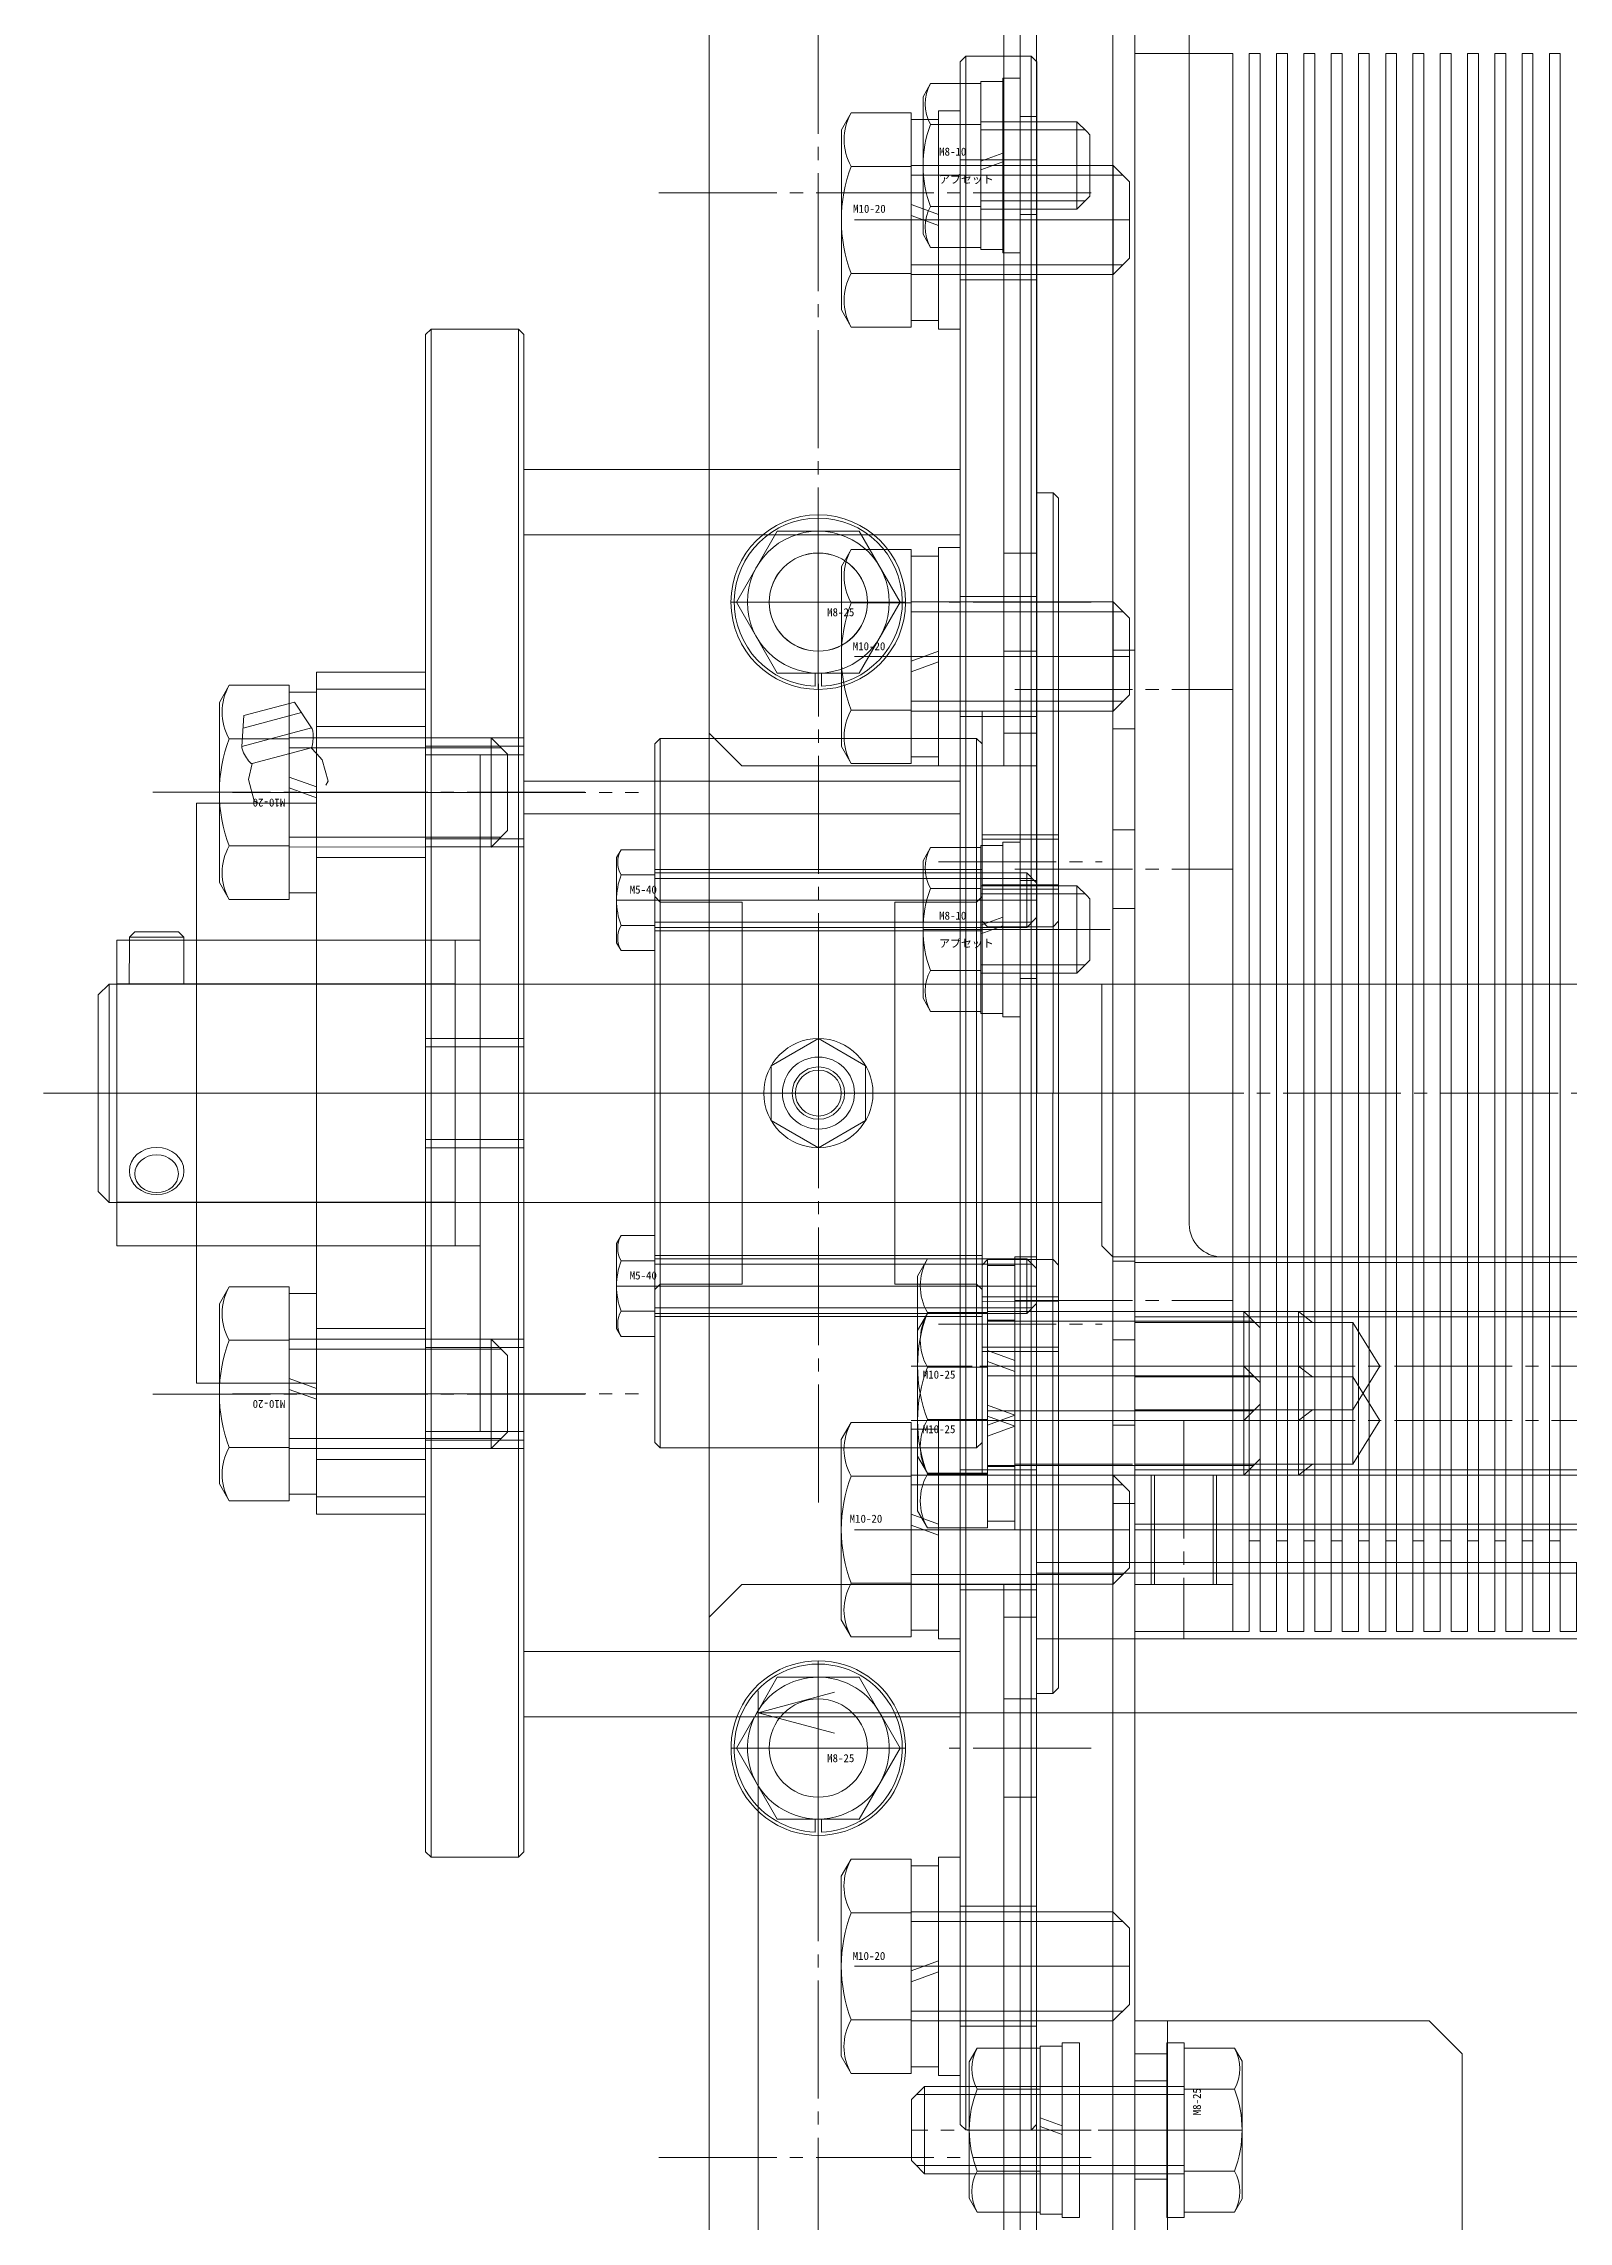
# Model space of a CAD drawing. Units: millimetres at full size. Extents: x -5218 to 5218, y -4308 to 3712.
# Drawn here: x -5018.8 to -4879, y -1943.7 to -1744.1 of the extents above; entities that cross this region are included whole.
import ezdxf
from ezdxf.enums import TextEntityAlignment as Align

# ---------------------------------------------------------------- set-up
doc = ezdxf.new("R2010")
doc.units = ezdxf.units.MM
doc.header["$LTSCALE"] = 1.2
doc.linetypes.add('CHAIN2', pattern=[12, 9, -1, 1, -1])
for name, color, linetype, lineweight in [('0-1_01_外形線', 134, 'Continuous', 9), ('0-2_03_かくれ線', 5, 'Continuous', 9), ('0-3_04_中心線', 4, 'CHAIN2', 9), ('0-4_02_細線', 6, 'Continuous', 9), ('0-7_0', 134, 'Continuous', 9), ('0-C_07_寸法線', 3, 'Continuous', 9)]:
    doc.layers.add(name, color=color, linetype=linetype, lineweight=lineweight)
doc.styles.add('ＭＳ ゴシック', font='')
doc.styles.get('ＭＳ ゴシック').set_extended_font_data('MS Gothic')

# ---------------------------------------------------------------- blocks, each defined once
blk = doc.blocks.new('_Open30')
at = {"layer": '0-C_07_寸法線'}
blk.add_line((0, 0), (-1, 0), dxfattribs=at)
blk.add_lwpolyline([(-1, 0.2679), (0, 0), (-1, -0.2679)], dxfattribs=at)

msp = doc.modelspace()

# ---------------------------------------------------------------- linework, layer by layer
at = {"layer": '0-1_01_外形線'}
for p, q in [((-4930.767, -1745.318), (-4930.768, -1715.82)), ((-4927.767, -1745.817), (-4927.768, -1716.564)), ((-4929.268, -1740.308), (-4929.268, -2073.859)), ((-4927.768, -1740.308), (-4927.768, -2073.859)), ((-4934.751, -1745.805), (-4934.251, -1745.305)), ((-4934.751, -1747.8), (-4934.751, -1745.805)), ((-4934.251, -1745.305), (-4929.251, -1745.306)), ((-4934.251, -1747.8), (-4934.251, -1745.305)), ((-4937.472, -1747.807), (-4938.168, -1749.012)), ((-4932.868, -1747.807), (-4937.472, -1747.807)), ((-4932.868, -1754.912), (-4932.868, -1747.612)), ((-4930.868, -1747.612), (-4932.868, -1747.612)), ((-4932.868, -1762.818), (-4932.868, -1747.807)), ((-4930.868, -1763.312), (-4930.868, -1747.312)), ((-4929.268, -1747.312), (-4930.868, -1747.312)), ((-4930.868, -1754.184), (-4930.868, -1747.612)), ((-4929.268, -1747.312), (-4929.268, -1763.312)), ((-4938.168, -1749.012), (-4938.168, -1761.612)), ((-4944.748, -1750.49), (-4945.652, -1752.055)), ((-4939.251, -1750.49), (-4944.748, -1750.49)), ((-4939.251, -1750.49), (-4939.252, -1755.398)), ((-4938.151, -1751.105), (-4939.251, -1751.105)), ((-4932.868, -1751.559), (-4937.472, -1751.559)), ((-4945.652, -1768.555), (-4945.652, -1752.055)), ((-4940.152, -1755.398), (-4944.748, -1755.398)), ((-4932.868, -1754.912), (-4930.868, -1754.184)), ((-4932.868, -1755.712), (-4930.868, -1754.984)), ((-4932.868, -1763.012), (-4932.868, -1755.712)), ((-4930.868, -1763.012), (-4930.868, -1754.984)), ((-4939.252, -1758.895), (-4938.151, -1759.296)), ((-4939.252, -1759.895), (-4938.151, -1760.305)), ((-4932.868, -1759.065), (-4937.472, -1759.065)), ((-4937.472, -1762.818), (-4938.168, -1761.612)), ((-4939.252, -1762.811), (-4939.252, -1770.12)), ((-4932.868, -1762.818), (-4937.472, -1762.818)), ((-4936.752, -1770.305), (-4936.752, -1762.811)), ((-4934.752, -1762.811), (-4934.755, -1817.8)), ((-4934.752, -1762.811), (-4934.752, -1770.305)), ((-4934.252, -1762.811), (-4934.255, -1817.8)), ((-4932.868, -1763.012), (-4930.868, -1763.012)), ((-4929.268, -1763.312), (-4930.868, -1763.312)), ((-4939.252, -1765.213), (-4944.749, -1765.213)), ((-4944.749, -1770.12), (-4945.652, -1768.555)), ((-4936.752, -1769.505), (-4939.252, -1769.505)), ((-4983.256, -1770.305), (-4983.256, -1910.305)), ((-4975.256, -1770.305), (-4975.256, -1910.305)), ((-4939.252, -1770.12), (-4944.749, -1770.12)), ((-4936.752, -1770.305), (-4934.752, -1770.305)), ((-4974.756, -1783.155), (-4934.756, -1783.155)), ((-4974.756, -1783.155), (-4974.756, -1897.455)), ((-4934.756, -1783.155), (-4934.756, -1817.8)), ((-4944.75, -1790.49), (-4945.654, -1792.055)), ((-4939.254, -1790.49), (-4944.75, -1790.49)), ((-4939.254, -1810.12), (-4939.254, -1790.49)), ((-4936.754, -1791.105), (-4939.254, -1791.105)), ((-4936.754, -1810.305), (-4936.754, -1790.305)), ((-4936.754, -1790.305), (-4934.754, -1790.305)), ((-4936.754, -1791.105), (-4936.754, -1809.505)), ((-4934.754, -1810.305), (-4934.754, -1790.305)), ((-4945.654, -1792.055), (-4945.654, -1808.555)), ((-4939.254, -1795.398), (-4944.75, -1795.398)), ((-4936.754, -1799.805), (-4939.254, -1800.715)), ((-4993.756, -1801.728), (-4993.756, -1878.882)), ((-4993.756, -1801.728), (-4983.756, -1801.728)), ((-4983.756, -1801.728), (-4983.756, -1878.882)), ((-4936.754, -1800.805), (-4939.254, -1801.715)), ((-5001.752, -1802.94), (-5002.655, -1804.505)), ((-4996.255, -1802.94), (-5001.752, -1802.94)), ((-4996.255, -1802.94), (-4996.256, -1822.57)), ((-4996.255, -1803.555), (-4993.755, -1803.555)), ((-4993.756, -1821.955), (-4993.755, -1803.555)), ((-5002.656, -1821.005), (-5002.655, -1804.505)), ((-4939.254, -1805.213), (-4944.75, -1805.213)), ((-4996.255, -1807.848), (-5001.752, -1807.848)), ((-4944.75, -1810.12), (-4945.654, -1808.555)), ((-4939.254, -1809.505), (-4936.754, -1809.505)), ((-4993.755, -1812.255), (-4996.255, -1811.345)), ((-4974.756, -1811.73), (-4934.756, -1811.73)), ((-4939.254, -1810.12), (-4944.75, -1810.12)), ((-4936.754, -1810.305), (-4934.754, -1810.305)), ((-5004.756, -1813.728), (-5004.756, -1866.883)), ((-5002.656, -1813.728), (-5004.756, -1813.728)), ((-4993.756, -1813.255), (-4996.255, -1812.345)), ((-4974.756, -1814.73), (-4934.756, -1814.73)), ((-4962.756, -1814.73), (-4962.756, -1840.305)), ((-4962.256, -1814.73), (-4962.256, -1840.305)), ((-4996.256, -1817.663), (-5001.752, -1817.663)), ((-4932.868, -1824.912), (-4932.868, -1817.612)), ((-4930.868, -1817.612), (-4932.868, -1817.612)), ((-4930.868, -1833.312), (-4930.868, -1817.312)), ((-4929.268, -1817.312), (-4930.868, -1817.312)), ((-4930.868, -1824.184), (-4930.868, -1817.612)), ((-4929.268, -1817.312), (-4929.268, -1833.312)), ((-4965.841, -1818.009), (-4966.256, -1818.728)), ((-4966.256, -1818.728), (-4966.256, -1826.528)), ((-4962.756, -1818.009), (-4965.841, -1818.009)), ((-4962.756, -1827.247), (-4962.756, -1818.009)), ((-4937.472, -1817.807), (-4938.168, -1819.012)), ((-4938.168, -1819.012), (-4938.168, -1831.612)), ((-4932.868, -1817.807), (-4937.472, -1817.807)), ((-4932.868, -1832.818), (-4932.868, -1817.807)), ((-5001.752, -1822.57), (-5002.656, -1821.005)), ((-4962.756, -1820.318), (-4965.841, -1820.318)), ((-4932.868, -1821.559), (-4937.472, -1821.559)), ((-4996.256, -1822.57), (-5001.752, -1822.57)), ((-4993.756, -1821.955), (-4996.256, -1821.955)), ((-5010.406, -1825.53), (-5010.906, -1826.03)), ((-5006.406, -1825.53), (-5010.406, -1825.53)), ((-5006.406, -1825.53), (-5005.906, -1826.03)), ((-4962.756, -1824.937), (-4965.841, -1824.937)), ((-4932.868, -1824.912), (-4930.868, -1824.184)), ((-4932.868, -1825.712), (-4930.868, -1824.984)), ((-4932.868, -1833.012), (-4932.868, -1825.712)), ((-4930.868, -1833.012), (-4930.868, -1824.984)), ((-5012.055, -1826.305), (-5012.055, -1854.305)), ((-5004.756, -1826.305), (-5012.055, -1826.305)), ((-5010.906, -1826.53), (-5010.906, -1826.03)), ((-5005.906, -1826.03), (-5010.906, -1826.03)), ((-5005.906, -1826.53), (-5005.906, -1826.03)), ((-4965.841, -1827.247), (-4966.256, -1826.528)), ((-4962.756, -1827.247), (-4965.841, -1827.247)), ((-4932.868, -1829.065), (-4937.472, -1829.065)), ((-5012.768, -1830.312), (-5012.068, -1830.312)), ((-4974.768, -1830.312), (-4962.768, -1830.312)), ((-4937.472, -1832.818), (-4938.168, -1831.612)), ((-4932.868, -1832.818), (-4937.472, -1832.818)), ((-4934.756, -1832.811), (-4934.756, -1855.49)), ((-4934.755, -1832.811), (-4934.756, -1855.49)), ((-4934.255, -1832.811), (-4934.256, -1855.49)), ((-4932.868, -1833.012), (-4930.868, -1833.012)), ((-4929.268, -1833.312), (-4930.868, -1833.312)), ((-4952.086, -1837.805), (-4947.756, -1835.305)), ((-4943.425, -1837.805), (-4947.756, -1835.305)), ((-4962.756, -1872.305), (-4962.756, -1840.305)), ((-4962.256, -1872.805), (-4962.256, -1840.305)), ((-5012.768, -1850.312), (-5012.068, -1850.312)), ((-4974.768, -1850.312), (-4962.768, -1850.312)), ((-4965.841, -1853.364), (-4966.256, -1854.083)), ((-4962.756, -1853.364), (-4965.841, -1853.364)), ((-4962.756, -1862.602), (-4962.756, -1853.364)), ((-5004.756, -1854.305), (-5012.055, -1854.305)), ((-4966.256, -1854.083), (-4966.256, -1861.883)), ((-4962.756, -1855.674), (-4965.841, -1855.674)), ((-4937.765, -1855.497), (-4938.668, -1857.062)), ((-4932.268, -1855.497), (-4937.765, -1855.497)), ((-4932.268, -1855.497), (-4932.268, -1875.127)), ((-4929.768, -1855.312), (-4929.768, -1875.312)), ((-4929.768, -1855.312), (-4929.268, -1855.312)), ((-4938.668, -1873.562), (-4938.668, -1857.062)), ((-4932.268, -1856.112), (-4929.768, -1856.112)), ((-5002.656, -1876.105), (-5002.655, -1859.605)), ((-5001.752, -1858.04), (-5002.655, -1859.605)), ((-4996.255, -1858.04), (-5001.752, -1858.04)), ((-4996.255, -1858.04), (-4996.256, -1877.67)), ((-4996.255, -1858.655), (-4993.755, -1858.655)), ((-4993.756, -1877.055), (-4993.755, -1858.655)), ((-4962.756, -1860.292), (-4965.841, -1860.292)), ((-4937.765, -1860.497), (-4938.668, -1862.062)), ((-4932.268, -1860.405), (-4937.765, -1860.405)), ((-4932.268, -1860.497), (-4937.765, -1860.497)), ((-4932.268, -1880.127), (-4932.268, -1860.497)), ((-4929.768, -1861.112), (-4932.268, -1861.112)), ((-4929.768, -1880.312), (-4929.768, -1860.312)), ((-4929.768, -1860.312), (-4927.768, -1860.312)), ((-4927.768, -1880.312), (-4927.768, -1860.312)), ((-4996.255, -1862.948), (-5001.752, -1862.948)), ((-4965.841, -1862.602), (-4966.256, -1861.883)), ((-4962.756, -1862.602), (-4965.841, -1862.602)), ((-4938.668, -1862.062), (-4938.668, -1878.562)), ((-4932.268, -1865.405), (-4937.765, -1865.405)), ((-4929.768, -1864.812), (-4932.268, -1863.902)), ((-4929.768, -1865.812), (-4932.268, -1864.902)), ((-5002.655, -1866.883), (-5004.756, -1866.883)), ((-4993.755, -1867.355), (-4996.255, -1866.445)), ((-4993.756, -1868.355), (-4996.255, -1867.445)), ((-4944.753, -1870.49), (-4945.657, -1872.055)), ((-4939.257, -1870.49), (-4944.753, -1870.49)), ((-4939.257, -1870.49), (-4939.258, -1890.12)), ((-4939.257, -1871.105), (-4938.657, -1871.105)), ((-4932.268, -1870.22), (-4937.765, -1870.22)), ((-4929.768, -1869.812), (-4932.268, -1870.722)), ((-4929.768, -1870.812), (-4932.268, -1871.722)), ((-4996.256, -1872.763), (-5001.752, -1872.762)), ((-4962.256, -1872.805), (-4962.756, -1872.305)), ((-4945.657, -1872.805), (-4962.256, -1872.805)), ((-4945.658, -1888.555), (-4945.657, -1872.055)), ((-4937.765, -1875.127), (-4938.668, -1873.562)), ((-4939.257, -1875.398), (-4944.754, -1875.397)), ((-4932.268, -1875.127), (-4937.765, -1875.127)), ((-4932.268, -1875.22), (-4937.765, -1875.22)), ((-4936.758, -1889.505), (-4936.757, -1875.12)), ((-4936.757, -1890.305), (-4936.757, -1875.12)), ((-4934.76, -1931.305), (-4934.757, -1875.12)), ((-4934.757, -1890.305), (-4934.757, -1875.12)), ((-4934.756, -1897.455), (-4934.756, -1875.12)), ((-4934.26, -1931.305), (-4934.257, -1875.12)), ((-4929.768, -1874.512), (-4932.268, -1874.512)), ((-4929.768, -1875.312), (-4929.268, -1875.312)), ((-5001.752, -1877.67), (-5002.656, -1876.105)), ((-4993.756, -1877.055), (-4996.256, -1877.055)), ((-4996.256, -1877.67), (-5001.752, -1877.67)), ((-4993.756, -1878.882), (-4983.756, -1878.882)), ((-4936.757, -1879.805), (-4939.257, -1878.895)), ((-4937.765, -1880.127), (-4938.668, -1878.562)), ((-4932.268, -1879.512), (-4929.768, -1879.512)), ((-4936.757, -1880.805), (-4939.257, -1879.895)), ((-4932.268, -1880.127), (-4937.765, -1880.127)), ((-4929.768, -1880.312), (-4927.768, -1880.312)), ((-4908.268, -1881.312), (-4907.268, -1881.312)), ((-4905.768, -1881.312), (-4904.768, -1881.312)), ((-4903.268, -1881.312), (-4902.268, -1881.312)), ((-4900.768, -1881.312), (-4899.768, -1881.312)), ((-4898.268, -1881.312), (-4897.268, -1881.312)), ((-4895.768, -1881.312), (-4894.768, -1881.312)), ((-4893.268, -1881.312), (-4892.268, -1881.312)), ((-4890.768, -1881.312), (-4889.768, -1881.312)), ((-4888.268, -1881.312), (-4887.268, -1881.312)), ((-4885.768, -1881.312), (-4884.768, -1881.312)), ((-4883.268, -1881.312), (-4882.268, -1881.312)), ((-4880.768, -1881.312), (-4879.768, -1881.312)), ((-4648.769, -1883.312), (-4927.768, -1883.312)), ((-4939.258, -1885.213), (-4944.754, -1885.212)), ((-4944.754, -1890.12), (-4945.658, -1888.555)), ((-4936.758, -1889.505), (-4939.258, -1889.505)), ((-4974.756, -1891.455), (-4934.756, -1891.455)), ((-4939.258, -1890.12), (-4944.754, -1890.12)), ((-4936.757, -1890.305), (-4934.757, -1890.305)), ((-4974.756, -1897.455), (-4934.756, -1897.455)), ((-4953.622, -1897.454), (-4955.274, -1900.315)), ((-4955.274, -1900.315), (-4951.521, -1906.815)), ((-4951.521, -1906.815), (-4944.015, -1906.815)), ((-4948.068, -1906.815), (-4948.068, -1908.009)), ((-4947.468, -1906.815), (-4947.468, -1908.009)), ((-4944.756, -1910.49), (-4945.659, -1912.055)), ((-4939.259, -1910.49), (-4944.756, -1910.49)), ((-4939.259, -1930.12), (-4939.259, -1910.49)), ((-4936.759, -1911.105), (-4939.259, -1911.105)), ((-4936.759, -1930.305), (-4936.759, -1910.305)), ((-4936.759, -1910.305), (-4934.759, -1910.305)), ((-4936.759, -1911.105), (-4936.759, -1929.505)), ((-4934.759, -1930.305), (-4934.759, -1910.305)), ((-4945.659, -1912.055), (-4945.659, -1928.555)), ((-4939.259, -1915.398), (-4944.756, -1915.398)), ((-4936.759, -1919.805), (-4939.259, -1920.715)), ((-4936.759, -1920.805), (-4939.259, -1921.715)), ((-4939.259, -1925.213), (-4944.756, -1925.213)), ((-4944.756, -1930.12), (-4945.659, -1928.555)), ((-4939.259, -1929.505), (-4936.759, -1929.505)), ((-4933.203, -1927.806), (-4933.928, -1929.062)), ((-4933.928, -1941.562), (-4933.928, -1929.062)), ((-4929.328, -1927.806), (-4933.203, -1927.806)), ((-4939.259, -1930.12), (-4944.756, -1930.12)), ((-4938.028, -1931.312), (-4938.928, -1932.212)), ((-4938.028, -1931.312), (-4938.028, -1939.312)), ((-4933.928, -1931.312), (-4938.028, -1931.312)), ((-4936.759, -1930.305), (-4934.759, -1930.305)), ((-4938.928, -1932.212), (-4939.228, -1932.512)), ((-4939.228, -1932.512), (-4939.228, -1938.112)), ((-4929.328, -1931.559), (-4933.203, -1931.559)), ((-4933.92, -1935.305), (-4929.26, -1935.306)), ((-4938.928, -1938.412), (-4939.228, -1938.112)), ((-4938.028, -1939.312), (-4938.928, -1938.412)), ((-4933.928, -1939.312), (-4938.028, -1939.312)), ((-4929.328, -1939.065), (-4933.203, -1939.065)), ((-4933.203, -1942.818), (-4933.928, -1941.562)), ((-4929.328, -1942.818), (-4933.203, -1942.818)), ((-4930.768, -1967.806), (-4930.768, -1942.818))]:
    msp.add_line(p, q, dxfattribs=at)
for points in [[(-4957.766, -1783.169), (-4957.768, -1708.321), (-4954.769, -1705.321)], [(-4918.768, -1883.312), (-4918.768, -1745.043), (-4909.768, -1745.043), (-4909.768, -1883.312)], [(-4907.268, -1883.312), (-4907.268, -1745.043), (-4908.268, -1745.043), (-4908.268, -1883.312)], [(-4904.768, -1883.312), (-4904.768, -1745.043), (-4905.768, -1745.043), (-4905.768, -1883.312)], [(-4902.268, -1883.312), (-4902.268, -1745.043), (-4903.268, -1745.043), (-4903.268, -1883.312)], [(-4899.768, -1883.312), (-4899.768, -1745.043), (-4900.768, -1745.043), (-4900.768, -1883.312)], [(-4897.268, -1883.312), (-4897.268, -1745.043), (-4898.268, -1745.043), (-4898.268, -1883.312)], [(-4894.768, -1883.312), (-4894.768, -1745.043), (-4895.768, -1745.043), (-4895.768, -1883.312)], [(-4892.268, -1883.312), (-4892.268, -1745.043), (-4893.268, -1745.043), (-4893.268, -1883.312)], [(-4889.768, -1883.312), (-4889.768, -1745.043), (-4890.768, -1745.043), (-4890.768, -1883.312)], [(-4887.268, -1883.312), (-4887.268, -1745.043), (-4888.268, -1745.043), (-4888.268, -1883.312)], [(-4884.768, -1883.312), (-4884.768, -1745.043), (-4885.768, -1745.043), (-4885.768, -1883.312)], [(-4882.268, -1883.312), (-4882.268, -1745.043), (-4883.268, -1745.043), (-4883.268, -1883.312)], [(-4879.768, -1883.312), (-4879.768, -1745.043), (-4880.768, -1745.043), (-4880.768, -1883.312)], [(-4939.252, -1762.811), (-4939.252, -1755.398), (-4940.152, -1755.398)], [(-4952.086, -1837.805), (-4952.086, -1842.805), (-4947.756, -1845.305)], [(-4943.425, -1837.805), (-4943.425, -1842.805), (-4947.756, -1845.305)], [(-4937.681, -1990.315), (-4954.768, -1990.315), (-4957.768, -1987.315), (-4957.768, -1897.462)], [(-4944.015, -1906.815), (-4940.263, -1900.315), (-4941.91, -1897.462)]]:
    msp.add_lwpolyline(points, dxfattribs=at)
for points in [[(-4983.256, -1770.305), (-4975.256, -1770.305), (-4974.756, -1770.805), (-4974.756, -1909.805), (-4975.256, -1910.305), (-4983.256, -1910.305), (-4983.756, -1909.805), (-4983.756, -1770.805)], [(-5012.768, -1830.312), (-5012.768, -1850.312), (-5013.768, -1849.312), (-5013.768, -1831.312)]]:
    msp.add_lwpolyline(points, close=True, dxfattribs=at)
for radius in [5, 3.3, 2.4, 2.1]:
    msp.add_circle((-4947.756, -1840.305), radius, dxfattribs=at)
for centre, radius, start, end in [((-4934.222, -1749.683), 3.753, 150.00001, 209.99999), ((-4940.498, -1752.944), 4.907, 149.99737, 209.99735), ((-4927.703, -1755.312), 10.465, 158.98558, 201.01442), ((-4931.873, -1760.306), 13.779, 159.13336, 200.86137), ((-4934.222, -1760.941), 3.753, 150.00001, 209.99999), ((-4940.499, -1767.666), 4.907, 149.99737, 209.99735), ((-4940.5, -1792.944), 4.907, 150.00001, 209.99999), ((-4931.875, -1800.305), 13.779, 159.136, 200.864), ((-4997.502, -1805.394), 4.907, 149.99737, 209.99735), ((-4940.5, -1807.667), 4.907, 150.00001, 209.99999), ((-4988.876, -1812.756), 13.779, 159.13336, 200.86137), ((-4997.502, -1820.116), 4.907, 149.99737, 209.99735), ((-4963.841, -1819.164), 2.309, 150.00001, 209.99999), ((-4934.222, -1819.683), 3.753, 150.00001, 209.99999), ((-4959.622, -1822.628), 6.633, 159.62535, 200.37465), ((-4927.703, -1825.312), 10.465, 158.98558, 201.01442), ((-4963.841, -1826.092), 2.309, 150.00001, 209.99999), ((-4934.222, -1830.941), 3.753, 150.00001, 209.99999), ((-4963.841, -1854.519), 2.309, 150.00001, 209.99999), ((-4959.622, -1857.983), 6.633, 159.62535, 200.37465), ((-4933.515, -1857.951), 4.907, 150.00001, 209.99999), ((-4997.502, -1860.494), 4.907, 149.99737, 209.99735), ((-4963.841, -1861.447), 2.309, 150.00001, 209.99999), ((-4924.889, -1865.312), 13.779, 159.136, 200.864), ((-4933.515, -1862.951), 4.907, 150.00001, 209.99999), ((-4988.876, -1867.856), 13.779, 159.13336, 200.86137), ((-4924.889, -1870.312), 13.779, 159.136, 200.864), ((-4940.504, -1872.944), 4.907, 149.99737, 209.99735), ((-4933.515, -1872.673), 4.907, 150.00001, 209.99999), ((-4997.502, -1875.216), 4.907, 149.99737, 209.99735), ((-4931.878, -1880.306), 13.779, 159.13336, 200.86137), ((-4933.515, -1877.673), 4.907, 150.00001, 209.99999), ((-4940.504, -1887.666), 4.907, 149.99737, 209.99735), ((-4947.768, -1900.315), 8, 159.10985, 20.89015), ((-4947.768, -1900.315), 7.7, 158.2554, 267.76713), ((-4947.768, -1900.315), 6.5, 153.96855, 25.962), ((-4947.768, -1900.315), 7.7, 272.23287, 21.7446), ((-4940.506, -1912.944), 4.907, 150.00001, 209.99999), ((-4931.88, -1920.305), 13.779, 159.136, 200.864), ((-4940.506, -1927.666), 4.907, 150.00001, 209.99999), ((-4929.953, -1929.683), 3.753, 150.00001, 209.99999), ((-4923.852, -1935.312), 10.076, 158.13461, 201.86539), ((-4929.953, -1940.941), 3.753, 150.00001, 209.99999)]:
    msp.add_arc(centre, radius, start, end, dxfattribs=at)
for centre, major_axis in [((-5008.406, -1847.442), (2.5, 0)), ((-5008.406, -1847.692), (2, 0))]:
    msp.add_ellipse(centre, major_axis=major_axis, ratio=0.866025, dxfattribs=at)
at = {"layer": '0-2_03_かくれ線'}
for p, q in [((-4918.768, -2043.315), (-4918.768, -1675.315)), ((-4957.767, -1708.314), (-4957.769, -1987.313)), ((-4913.768, -1718.315), (-4913.768, -1852.315)), ((-4930.767, -1745.318), (-4930.765, -1810.32)), ((-4928.251, -1745.306), (-4929.251, -1745.306)), ((-4928.251, -1745.306), (-4928.26, -1935.306)), ((-4928.251, -1745.306), (-4927.751, -1745.806)), ((-4927.767, -1745.817), (-4927.765, -1810.32)), ((-4927.751, -1745.806), (-4927.76, -1934.806)), ((-4934.751, -1747.8), (-4934.752, -1762.811)), ((-4934.251, -1747.8), (-4934.252, -1762.811)), ((-4938.151, -1751.105), (-4936.752, -1751.105)), ((-4936.752, -1750.305), (-4936.752, -1762.811)), ((-4936.752, -1750.305), (-4934.752, -1750.305)), ((-4934.752, -1762.811), (-4934.752, -1750.305)), ((-4932.868, -1751.312), (-4924.068, -1751.312)), ((-4927.768, -1750.812), (-4929.268, -1750.812)), ((-4924.068, -1751.312), (-4924.068, -1759.312)), ((-4924.068, -1751.312), (-4923.168, -1752.212)), ((-4932.868, -1752.062), (-4923.318, -1752.062)), ((-4923.168, -1752.212), (-4922.868, -1752.512)), ((-4922.868, -1752.512), (-4922.868, -1758.112)), ((-4939.252, -1755.305), (-4920.752, -1755.306)), ((-4934.752, -1754.805), (-4927.752, -1754.806)), ((-4920.752, -1755.306), (-4919.252, -1756.806)), ((-4920.752, -1765.306), (-4920.752, -1755.306)), ((-4939.252, -1756.205), (-4919.852, -1756.206)), ((-4919.252, -1763.806), (-4919.252, -1756.806)), ((-4936.752, -1759.805), (-4938.151, -1759.296)), ((-4932.868, -1758.562), (-4923.318, -1758.562)), ((-4932.868, -1759.312), (-4924.068, -1759.312)), ((-4927.768, -1759.812), (-4929.268, -1759.812)), ((-4924.068, -1759.312), (-4923.168, -1758.412)), ((-4923.168, -1758.412), (-4922.868, -1758.112)), ((-4936.752, -1760.805), (-4938.148, -1760.297)), ((-4920.752, -1765.306), (-4919.252, -1763.806)), ((-4939.252, -1764.405), (-4919.852, -1764.406)), ((-4939.252, -1765.305), (-4920.752, -1765.306)), ((-4934.752, -1765.805), (-4927.752, -1765.806)), ((-4927.753, -1785.306), (-4926.253, -1785.306)), ((-4926.253, -1785.306), (-4926.258, -1895.306)), ((-4925.753, -1785.806), (-4926.253, -1785.306)), ((-4925.753, -1785.806), (-4925.758, -1894.806)), ((-4947.768, -1787.821), (-4947.768, -1802.821)), ((-4974.756, -1789.155), (-4934.756, -1789.155)), ((-4951.521, -1788.821), (-4955.274, -1795.321)), ((-4944.015, -1788.821), (-4951.521, -1788.821)), ((-4947.768, -1800.921), (-4947.768, -1789.721)), ((-4927.765, -1790.82), (-4930.765, -1790.82)), ((-4955.274, -1795.321), (-4951.521, -1801.821)), ((-4939.254, -1795.305), (-4920.754, -1795.305)), ((-4934.753, -1794.805), (-4927.753, -1794.806)), ((-4920.754, -1795.305), (-4919.254, -1796.805)), ((-4920.754, -1795.305), (-4920.754, -1805.305)), ((-4939.254, -1796.205), (-4919.854, -1796.205)), ((-4919.254, -1796.805), (-4919.254, -1803.805)), ((-4927.765, -1799.82), (-4930.765, -1799.82)), ((-4920.768, -1799.715), (-4918.768, -1799.715)), ((-4951.521, -1801.821), (-4944.015, -1801.821)), ((-4948.068, -1801.821), (-4948.068, -1803.015)), ((-4947.468, -1801.821), (-4947.468, -1803.015)), ((-4993.756, -1803.305), (-4983.756, -1803.305)), ((-4920.754, -1805.305), (-4919.254, -1803.805)), ((-4995.138, -1805.445), (-5000.483, -1806.878)), ((-4939.254, -1804.405), (-4919.854, -1804.405)), ((-4939.254, -1805.305), (-4920.754, -1805.305)), ((-4932.754, -1805.306), (-4934.754, -1805.305)), ((-4934.754, -1805.805), (-4927.754, -1805.806)), ((-4932.754, -1805.306), (-4932.755, -1824.555)), ((-4996.255, -1807.755), (-4977.755, -1807.756)), ((-4993.756, -1806.728), (-4983.756, -1806.728)), ((-4983.756, -1807.755), (-4974.756, -1807.755)), ((-4977.756, -1817.756), (-4977.755, -1807.756)), ((-4977.755, -1807.756), (-4976.255, -1809.256)), ((-4962.256, -1807.805), (-4962.756, -1808.305)), ((-4933.256, -1807.805), (-4962.256, -1807.805)), ((-4962.256, -1814.73), (-4962.256, -1807.805)), ((-4933.256, -1872.805), (-4933.256, -1807.805)), ((-4933.256, -1807.805), (-4932.756, -1808.305)), ((-4927.765, -1807.32), (-4930.765, -1807.32)), ((-4920.768, -1806.915), (-4918.768, -1806.915)), ((-4994.24, -1808.669), (-4999.649, -1810.118)), ((-4996.255, -1808.655), (-4976.855, -1808.656)), ((-4993.756, -1809.187), (-4994.24, -1808.669)), ((-4993.225, -1809.755), (-4993.732, -1809.212)), ((-4992.696, -1811.727), (-4993.225, -1809.755)), ((-4983.756, -1808.505), (-4974.756, -1808.505)), ((-4983.756, -1809.305), (-4974.756, -1809.305)), ((-4976.256, -1816.256), (-4976.255, -1809.256)), ((-4962.756, -1814.73), (-4962.756, -1808.305)), ((-4932.756, -1872.305), (-4932.756, -1808.305)), ((-4992.696, -1811.727), (-4992.908, -1812.095)), ((-5002.656, -1813.728), (-4993.756, -1813.728)), ((-4996.256, -1816.855), (-4976.856, -1816.856)), ((-4996.256, -1817.755), (-4977.756, -1817.756)), ((-4983.756, -1817.005), (-4974.756, -1817.005)), ((-4983.756, -1817.755), (-4974.756, -1817.755)), ((-4977.756, -1817.756), (-4976.256, -1816.256)), ((-4932.755, -1817.029), (-4925.755, -1817.029)), ((-4932.754, -1816.629), (-4925.754, -1816.629)), ((-4920.768, -1816.185), (-4918.768, -1816.185)), ((-4993.756, -1818.728), (-4983.756, -1818.728)), ((-4934.756, -1817.8), (-4934.756, -1832.811)), ((-4934.755, -1817.8), (-4934.755, -1832.811)), ((-4934.255, -1817.8), (-4934.255, -1832.811)), ((-4932.756, -1819.828), (-4962.756, -1819.828)), ((-4962.756, -1820.128), (-4928.656, -1820.128)), ((-4962.756, -1820.628), (-4928.156, -1820.628)), ((-4932.868, -1821.312), (-4924.068, -1821.312)), ((-4932.755, -1821.229), (-4925.755, -1821.229)), ((-4932.755, -1821.629), (-4925.755, -1821.629)), ((-4927.768, -1820.812), (-4929.268, -1820.812)), ((-4928.656, -1820.128), (-4927.756, -1821.028)), ((-4928.656, -1820.128), (-4928.656, -1825.128)), ((-4927.756, -1821.028), (-4927.756, -1824.228)), ((-4924.068, -1821.312), (-4924.068, -1829.312)), ((-4924.068, -1821.312), (-4923.168, -1822.212)), ((-4962.256, -1822.805), (-4962.756, -1822.305)), ((-4962.256, -1822.805), (-4954.756, -1822.805)), ((-4954.756, -1857.805), (-4954.756, -1822.805)), ((-4940.756, -1822.805), (-4940.756, -1857.805)), ((-4933.256, -1822.805), (-4940.756, -1822.805)), ((-4932.756, -1822.305), (-4933.256, -1822.805)), ((-4932.868, -1822.062), (-4923.318, -1822.062)), ((-4923.168, -1822.212), (-4922.868, -1822.512)), ((-4922.868, -1822.512), (-4922.868, -1828.112)), ((-4920.768, -1823.385), (-4918.768, -1823.385)), ((-4962.756, -1824.628), (-4928.156, -1824.628)), ((-4962.756, -1825.128), (-4928.656, -1825.128)), ((-4932.756, -1825.428), (-4962.756, -1825.428)), ((-4932.755, -1824.555), (-4932.255, -1825.056)), ((-4932.255, -1825.056), (-4926.255, -1825.056)), ((-4928.656, -1825.128), (-4927.756, -1824.228)), ((-4926.255, -1825.056), (-4925.755, -1824.556)), ((-5010.914, -1830.305), (-5010.906, -1826.53)), ((-5005.914, -1830.305), (-5005.906, -1826.53)), ((-4978.756, -1826.305), (-5004.756, -1826.305)), ((-4981.056, -1826.305), (-4981.056, -1854.305)), ((-4932.868, -1828.562), (-4923.318, -1828.562)), ((-4932.868, -1829.312), (-4924.068, -1829.312)), ((-4924.068, -1829.312), (-4923.168, -1828.412)), ((-4923.168, -1828.412), (-4922.868, -1828.112)), ((-5012.068, -1830.312), (-4974.768, -1830.312)), ((-4981.056, -1830.305), (-5012.055, -1830.305)), ((-4962.768, -1830.312), (-4654.769, -1830.312)), ((-4927.768, -1829.812), (-4929.268, -1829.812)), ((-4921.768, -1830.312), (-4921.768, -1854.312)), ((-4983.756, -1835.305), (-4974.756, -1835.305)), ((-4983.756, -1836.055), (-4974.756, -1836.055)), ((-4983.756, -1844.555), (-4974.756, -1844.555)), ((-4983.756, -1845.305), (-4974.756, -1845.305)), ((-5012.068, -1850.312), (-4974.768, -1850.312)), ((-4981.056, -1850.305), (-5012.055, -1850.305)), ((-4962.768, -1850.312), (-4921.768, -1850.312)), ((-4978.756, -1854.305), (-5004.756, -1854.305)), ((-4932.756, -1855.183), (-4962.756, -1855.183)), ((-4962.756, -1855.483), (-4928.656, -1855.483)), ((-4934.756, -1855.49), (-4934.757, -1875.12)), ((-4934.756, -1855.49), (-4934.756, -1875.12)), ((-4934.256, -1855.49), (-4934.257, -1875.12)), ((-4932.756, -1856.055), (-4932.256, -1855.555)), ((-4932.256, -1855.555), (-4926.256, -1855.556)), ((-4927.768, -1855.312), (-4929.268, -1855.312)), ((-4928.656, -1855.483), (-4927.756, -1856.383)), ((-4928.656, -1855.483), (-4928.656, -1860.483)), ((-4927.768, -1855.312), (-4927.768, -1875.312)), ((-4926.256, -1855.556), (-4925.756, -1856.056)), ((-4920.768, -1855.312), (-4668.769, -1855.312)), ((-4918.768, -1855.312), (-4657.769, -1855.312)), ((-4918.768, -1875.312), (-4918.768, -1855.312)), ((-4910.768, -1855.315), (-4665.769, -1855.315)), ((-4962.756, -1855.983), (-4928.156, -1855.983)), ((-4932.756, -1856.055), (-4932.757, -1875.305)), ((-4927.756, -1856.383), (-4927.756, -1859.583)), ((-4920.768, -1855.715), (-4918.768, -1855.715)), ((-4918.768, -1855.812), (-4657.769, -1855.812)), ((-4962.256, -1857.805), (-4962.756, -1858.305)), ((-4962.256, -1857.805), (-4954.756, -1857.805)), ((-4933.256, -1857.805), (-4940.756, -1857.805)), ((-4932.756, -1858.305), (-4933.256, -1857.805)), ((-4932.756, -1858.982), (-4925.756, -1858.983)), ((-4932.756, -1859.382), (-4925.756, -1859.383)), ((-4928.656, -1860.483), (-4927.756, -1859.583)), ((-4962.756, -1859.983), (-4928.156, -1859.983)), ((-4962.756, -1860.483), (-4928.656, -1860.483)), ((-4932.756, -1860.783), (-4962.756, -1860.783)), ((-4937.765, -1860.497), (-4938.668, -1862.062)), ((-4932.268, -1860.497), (-4937.765, -1860.497)), ((-4932.268, -1860.312), (-4908.768, -1860.312)), ((-4932.268, -1860.497), (-4932.268, -1880.127)), ((-4932.268, -1861.112), (-4929.768, -1861.112)), ((-4932.268, -1861.212), (-4907.868, -1861.212)), ((-4929.768, -1860.312), (-4929.768, -1880.312)), ((-4929.768, -1860.312), (-4929.268, -1860.312)), ((-4927.768, -1860.312), (-4929.268, -1860.312)), ((-4927.768, -1860.312), (-4927.768, -1880.312)), ((-4918.768, -1860.312), (-4657.769, -1860.312)), ((-4918.768, -1880.312), (-4918.768, -1860.312)), ((-4918.768, -1860.312), (-4903.768, -1860.312)), ((-4918.768, -1860.812), (-4657.769, -1860.812)), ((-4918.768, -1861.312), (-4898.772, -1861.312)), ((-4908.768, -1860.312), (-4907.268, -1861.812)), ((-4908.768, -1870.312), (-4908.768, -1860.312)), ((-4903.768, -1860.312), (-4902.469, -1861.312)), ((-4903.768, -1860.312), (-4903.768, -1870.312)), ((-4896.318, -1865.312), (-4898.772, -1861.312)), ((-4898.772, -1861.312), (-4898.772, -1865.312)), ((-4996.255, -1862.855), (-4977.755, -1862.856)), ((-4993.756, -1861.883), (-4983.756, -1861.883)), ((-4983.756, -1862.855), (-4974.756, -1862.855)), ((-4983.756, -1863.605), (-4974.756, -1863.605)), ((-4977.756, -1872.856), (-4977.755, -1862.856)), ((-4977.755, -1862.856), (-4976.255, -1864.356)), ((-4938.668, -1878.562), (-4938.668, -1862.062)), ((-4932.757, -1863.582), (-4925.757, -1863.583)), ((-4920.768, -1862.915), (-4918.768, -1862.915)), ((-4907.268, -1868.812), (-4907.268, -1861.812)), ((-4996.255, -1863.755), (-4976.855, -1863.756)), ((-4976.256, -1871.356), (-4976.255, -1864.356)), ((-4932.268, -1865.405), (-4937.765, -1865.405)), ((-4932.757, -1863.982), (-4925.757, -1863.983)), ((-4932.268, -1865.312), (-4908.768, -1865.312)), ((-4918.768, -1865.312), (-4903.768, -1865.312)), ((-4908.768, -1865.312), (-4907.268, -1866.812)), ((-4908.768, -1875.312), (-4908.768, -1865.312)), ((-4903.768, -1865.312), (-4902.469, -1866.312)), ((-4903.768, -1865.312), (-4903.768, -1875.312)), ((-5002.655, -1866.883), (-4993.756, -1866.883)), ((-4932.268, -1866.212), (-4907.868, -1866.212)), ((-4918.768, -1866.312), (-4898.772, -1866.312)), ((-4907.268, -1873.812), (-4907.268, -1866.812)), ((-4896.318, -1870.312), (-4898.772, -1866.312)), ((-4898.772, -1866.312), (-4898.772, -1870.312)), ((-4929.768, -1869.812), (-4932.268, -1868.902)), ((-4932.268, -1869.412), (-4907.868, -1869.412)), ((-4918.768, -1869.312), (-4898.772, -1869.312)), ((-4908.768, -1870.312), (-4907.268, -1868.812)), ((-4903.768, -1870.312), (-4902.469, -1869.312)), ((-4983.756, -1871.305), (-4974.756, -1871.305)), ((-4977.756, -1872.856), (-4976.256, -1871.356)), ((-4938.657, -1871.105), (-4936.757, -1871.105)), ((-4936.757, -1870.305), (-4936.757, -1875.12)), ((-4929.768, -1870.812), (-4932.268, -1869.902)), ((-4932.268, -1870.312), (-4908.768, -1870.312)), ((-4920.768, -1870.715), (-4918.768, -1870.715)), ((-4918.768, -1870.312), (-4903.768, -1870.312)), ((-4996.256, -1871.955), (-4976.856, -1871.956)), ((-4996.256, -1872.855), (-4977.756, -1872.856)), ((-4983.756, -1872.105), (-4974.756, -1872.105)), ((-4983.756, -1872.855), (-4974.756, -1872.855)), ((-4945.657, -1872.805), (-4933.256, -1872.805)), ((-4933.256, -1872.805), (-4932.756, -1872.305)), ((-4993.756, -1873.883), (-4983.756, -1873.883)), ((-4939.257, -1875.305), (-4920.757, -1875.306)), ((-4932.268, -1875.22), (-4937.765, -1875.22)), ((-4934.757, -1874.805), (-4927.757, -1874.806)), ((-4932.757, -1875.305), (-4934.757, -1875.305)), ((-4932.268, -1874.412), (-4907.868, -1874.412)), ((-4932.268, -1875.312), (-4908.768, -1875.312)), ((-4927.768, -1875.312), (-4929.268, -1875.312)), ((-4920.758, -1885.306), (-4920.757, -1875.306)), ((-4920.757, -1875.306), (-4919.257, -1876.806)), ((-4918.768, -1874.312), (-4898.772, -1874.312)), ((-4918.768, -1874.812), (-4657.769, -1874.812)), ((-4918.768, -1875.312), (-4903.768, -1875.312)), ((-4918.768, -1875.312), (-4657.769, -1875.312)), ((-4918.768, -1875.312), (-4909.768, -1875.312)), ((-4917.268, -1875.312), (-4917.268, -1885.312)), ((-4916.968, -1875.312), (-4916.968, -1885.312)), ((-4911.568, -1875.312), (-4911.568, -1885.312)), ((-4911.268, -1875.312), (-4911.268, -1885.312)), ((-4908.768, -1875.312), (-4907.268, -1873.812)), ((-4903.768, -1875.312), (-4902.469, -1874.312)), ((-4993.756, -1877.305), (-4983.756, -1877.305)), ((-4939.257, -1876.205), (-4919.857, -1876.206)), ((-4919.258, -1883.806), (-4919.257, -1876.806)), ((-4937.765, -1880.127), (-4938.668, -1878.562)), ((-4929.768, -1879.512), (-4932.268, -1879.512)), ((-4920.768, -1877.915), (-4918.768, -1877.915)), ((-4932.268, -1880.127), (-4937.765, -1880.127)), ((-4929.768, -1880.312), (-4929.268, -1880.312)), ((-4927.768, -1880.312), (-4929.268, -1880.312)), ((-4918.768, -1879.812), (-4657.769, -1879.812)), ((-4918.768, -1880.312), (-4657.769, -1880.312)), ((-4927.768, -1885.315), (-4954.768, -1885.315)), ((-4939.258, -1884.405), (-4919.858, -1884.406)), ((-4939.258, -1885.305), (-4920.758, -1885.306)), ((-4930.768, -1942.818), (-4930.768, -1885.315)), ((-4648.769, -1884.276), (-4927.768, -1884.276)), ((-4927.768, -1990.315), (-4927.768, -1885.315)), ((-4920.758, -1885.306), (-4919.258, -1883.806)), ((-4918.768, -1885.312), (-4909.768, -1885.312)), ((-4934.758, -1885.805), (-4927.758, -1885.806)), ((-4927.768, -1888.315), (-4930.768, -1888.315)), ((-4947.768, -1892.815), (-4947.768, -1907.815)), ((-4951.521, -1893.815), (-4953.624, -1897.494)), ((-4944.015, -1893.815), (-4951.521, -1893.815)), ((-4941.928, -1897.462), (-4944.015, -1893.815)), ((-4926.258, -1895.306), (-4927.758, -1895.306)), ((-4925.758, -1894.806), (-4926.258, -1895.306)), ((-4927.768, -1895.815), (-4930.768, -1895.815)), ((-4927.768, -1904.815), (-4930.768, -1904.815)), ((-4939.259, -1915.305), (-4920.759, -1915.305)), ((-4934.759, -1914.805), (-4927.759, -1914.806)), ((-4920.759, -1915.305), (-4919.259, -1916.805)), ((-4920.759, -1915.305), (-4920.759, -1925.305)), ((-4939.259, -1916.205), (-4919.859, -1916.205)), ((-4919.259, -1916.805), (-4919.259, -1923.805)), ((-4939.259, -1924.405), (-4919.859, -1924.405)), ((-4939.259, -1925.305), (-4920.759, -1925.305)), ((-4920.759, -1925.305), (-4919.259, -1923.805)), ((-4891.768, -1925.312), (-4918.768, -1925.312)), ((-4918.768, -1985.312), (-4918.768, -1925.312)), ((-4915.768, -1985.312), (-4915.768, -1925.312)), ((-4888.768, -1928.312), (-4891.768, -1925.312)), ((-4934.76, -1925.805), (-4927.76, -1925.806)), ((-4925.428, -1927.312), (-4925.428, -1943.312)), ((-4925.428, -1927.312), (-4923.828, -1927.312)), ((-4923.828, -1943.312), (-4923.828, -1927.312)), ((-4915.828, -1927.312), (-4915.828, -1943.312)), ((-4915.828, -1927.312), (-4914.228, -1927.312)), ((-4914.228, -1943.312), (-4914.228, -1927.312)), ((-4927.428, -1927.806), (-4929.328, -1927.806)), ((-4927.428, -1934.184), (-4927.428, -1927.612)), ((-4927.428, -1927.612), (-4925.428, -1927.612)), ((-4927.428, -1942.818), (-4927.428, -1927.806)), ((-4925.428, -1934.912), (-4925.428, -1927.612)), ((-4915.768, -1928.312), (-4918.768, -1928.312)), ((-4914.228, -1942.818), (-4914.228, -1927.806)), ((-4914.228, -1927.806), (-4909.624, -1927.806)), ((-4909.624, -1927.806), (-4908.928, -1929.012)), ((-4908.928, -1929.012), (-4908.928, -1941.612)), ((-4888.768, -1982.312), (-4888.768, -1928.312)), ((-4914.228, -1931.312), (-4933.928, -1931.312)), ((-4915.768, -1930.812), (-4918.768, -1930.812)), ((-4914.228, -1932.062), (-4933.928, -1932.062)), ((-4927.428, -1931.559), (-4929.328, -1931.559)), ((-4914.228, -1931.559), (-4909.624, -1931.559)), ((-4934.26, -1935.305), (-4933.92, -1935.305)), ((-4928.26, -1935.306), (-4929.26, -1935.306)), ((-4928.26, -1935.306), (-4927.76, -1934.806)), ((-4925.428, -1934.912), (-4927.428, -1934.184)), ((-4927.428, -1943.012), (-4927.428, -1934.984)), ((-4925.428, -1935.712), (-4927.428, -1934.984)), ((-4925.428, -1943.012), (-4925.428, -1935.712)), ((-4914.228, -1938.562), (-4933.928, -1938.562)), ((-4914.228, -1939.312), (-4933.928, -1939.312)), ((-4927.428, -1939.065), (-4929.328, -1939.065)), ((-4914.228, -1939.065), (-4909.624, -1939.065)), ((-4915.768, -1939.812), (-4918.768, -1939.812)), ((-4927.428, -1942.818), (-4929.328, -1942.818)), ((-4925.428, -1943.012), (-4927.428, -1943.012)), ((-4925.428, -1943.312), (-4923.828, -1943.312)), ((-4915.828, -1943.312), (-4914.228, -1943.312)), ((-4914.228, -1942.818), (-4909.624, -1942.818)), ((-4909.624, -1942.818), (-4908.928, -1941.612))]:
    msp.add_line(p, q, dxfattribs=at)
for points in [[(-4655.769, -1675.315), (-4920.768, -1675.315), (-4920.768, -2043.315), (-4655.769, -2043.315)], [(-5000.584, -1808.561), (-5000.413, -1805.72), (-4995.777, -1804.478), (-4994.209, -1806.853)], [(-4648.769, -1890.312), (-4927.768, -1890.312), (-4927.768, -2020.312), (-4648.769, -2020.312)]]:
    msp.add_lwpolyline(points, close=True, dxfattribs=at)
for points in [[(-4957.766, -1783.169), (-4957.765, -1807.321), (-4954.765, -1810.321), (-4927.765, -1810.32)], [(-4944.015, -1801.821), (-4940.263, -1795.321), (-4944.015, -1788.821)], [(-4983.756, -1809.305), (-4978.756, -1809.305), (-4978.756, -1871.305), (-4983.756, -1871.305)], [(-4999.09, -1813.751), (-4999.457, -1813.539), (-4999.986, -1811.567), (-4999.649, -1810.119)], [(-4920.768, -1830.312), (-4920.768, -1855.312), (-4921.768, -1854.312)], [(-4896.318, -1865.312), (-4898.772, -1869.312), (-4898.772, -1865.312)], [(-4936.757, -1870.305), (-4934.757, -1870.305), (-4934.757, -1875.12)], [(-4896.318, -1870.312), (-4898.772, -1874.312), (-4898.772, -1870.312)], [(-4927.768, -1883.312), (-4927.768, -2015.312), (-4918.768, -2015.312), (-4918.768, -1883.312)], [(-4918.768, -1883.312), (-4918.768, -1889.643), (-4909.768, -1889.643), (-4909.768, -1883.312)], [(-4908.268, -1883.312), (-4908.268, -1889.643), (-4909.768, -1889.643), (-4909.768, -1883.312)], [(-4905.768, -1883.312), (-4905.768, -1889.643), (-4907.268, -1889.643), (-4907.268, -1883.312)], [(-4903.268, -1883.312), (-4903.268, -1889.643), (-4904.768, -1889.643), (-4904.768, -1883.312)], [(-4900.768, -1883.312), (-4900.768, -1889.643), (-4902.268, -1889.643), (-4902.268, -1883.312)], [(-4898.268, -1883.312), (-4898.268, -1889.643), (-4899.768, -1889.643), (-4899.768, -1883.312)], [(-4895.768, -1883.312), (-4895.768, -1889.643), (-4897.268, -1889.643), (-4897.268, -1883.312)], [(-4893.268, -1883.312), (-4893.268, -1889.643), (-4894.768, -1889.643), (-4894.768, -1883.312)], [(-4890.768, -1883.312), (-4890.768, -1889.643), (-4892.268, -1889.643), (-4892.268, -1883.312)], [(-4888.268, -1883.312), (-4888.268, -1889.643), (-4889.768, -1889.643), (-4889.768, -1883.312)], [(-4885.768, -1883.312), (-4885.768, -1889.643), (-4887.268, -1889.643), (-4887.268, -1883.312)], [(-4883.268, -1883.312), (-4883.268, -1889.643), (-4884.768, -1889.643), (-4884.768, -1883.312)], [(-4880.768, -1883.312), (-4880.768, -1889.643), (-4882.268, -1889.643), (-4882.268, -1883.312)], [(-4878.268, -1883.312), (-4878.268, -1889.643), (-4879.768, -1889.643), (-4879.768, -1883.312)], [(-4957.768, -1897.462), (-4957.768, -1888.315), (-4954.768, -1885.315)], [(-4934.76, -1931.305), (-4934.76, -1934.805), (-4934.26, -1935.305), (-4934.26, -1931.305)]]:
    msp.add_lwpolyline(points, dxfattribs=at)
for centre, radius in [((-4947.768, -1795.321), 8), ((-4947.768, -1795.321), 6.5), ((-4947.768, -1795.315), 4.5), ((-4947.765, -1795.321), 4.5), ((-4947.756, -1840.305), 5), ((-4947.768, -1900.315), 4.5), ((-4947.768, -1900.315), 4.5)]:
    msp.add_circle(centre, radius, dxfattribs=at)
for centre, radius, start, end in [((-4947.768, -1795.321), 7.7, 272.23287, 267.76713), ((-4910.768, -1852.315), 3, 180, 270), ((-4933.515, -1862.951), 4.907, 150.00001, 209.99999), ((-4924.889, -1870.312), 13.779, 159.136, 200.864), ((-4933.515, -1877.673), 4.907, 150.00001, 209.99999), ((-4947.768, -1900.315), 8, 20.89015, 159.10985), ((-4947.768, -1900.315), 7.7, 21.7446, 158.2554), ((-4947.768, -1900.315), 6.5, 26.03145, 154.27894), ((-4912.874, -1929.683), 3.753, 330.00001, 29.99999), ((-4919.393, -1935.312), 10.465, 338.98558, 21.01442), ((-4912.874, -1940.941), 3.753, 330.00001, 29.99999)]:
    msp.add_arc(centre, radius, start, end, dxfattribs=at)
for centre, major_axis, start_param, end_param in [((-4994.224, -1807.761), (-0.016, -0.908), 0.0001243, 3.1415927), ((-5000.117, -1809.34), (0.467, -0.779), 3.1415927, 6.283061)]:
    msp.add_ellipse(centre, major_axis=major_axis, ratio=0.183202, start_param=start_param, end_param=end_param, dxfattribs=at)
at = {"layer": '0-3_04_中心線'}
for p, q in [((-4947.768, -1712.815), (-4947.768, -1802.815)), ((-4947.768, -1712.821), (-4947.765, -1802.821)), ((-4938.168, -1755.312), (-4922.868, -1755.312)), ((-4921.018, -1755.312), (-4936.018, -1755.312)), ((-4922.767, -1757.82), (-4962.767, -1757.821)), ((-4919.252, -1760.306), (-4945.652, -1760.305)), ((-4940.752, -1760.305), (-4921.752, -1760.306)), ((-4947.768, -1787.321), (-4947.768, -1803.321)), ((-4939.768, -1795.321), (-4955.768, -1795.321)), ((-4955.268, -1795.315), (-4940.268, -1795.315)), ((-4940.265, -1795.32), (-4955.265, -1795.321)), ((-4922.765, -1795.32), (-4935.765, -1795.32)), ((-4919.254, -1800.305), (-4945.654, -1800.305)), ((-4940.754, -1800.305), (-4921.754, -1800.306)), ((-4947.756, -1877.805), (-4947.756, -1802.805)), ((-4929.768, -1803.315), (-4909.768, -1803.315)), ((-5008.756, -1812.728), (-4968.756, -1812.728)), ((-4976.256, -1812.756), (-5002.656, -1812.755)), ((-4994.256, -1812.755), (-4964.256, -1812.755)), ((-4936.755, -1819.128), (-4921.755, -1819.129)), ((-4929.768, -1819.785), (-4909.768, -1819.785)), ((-4966.256, -1822.628), (-4927.756, -1822.628)), ((-4931.756, -1822.628), (-4963.756, -1822.628)), ((-4938.168, -1825.312), (-4922.868, -1825.312)), ((-4921.018, -1825.312), (-4936.018, -1825.312)), ((-4947.756, -1834.305), (-4947.756, -1846.305)), ((-4476.769, -1840.312), (-5018.768, -1840.312)), ((-4975.426, -1840.305), (-5015.385, -1840.305)), ((-4994.256, -1840.305), (-4964.256, -1840.305)), ((-4980.756, -1840.305), (-4928.756, -1840.305)), ((-4927.756, -1840.305), (-4967.756, -1840.305)), ((-4953.756, -1840.305), (-4941.756, -1840.305)), ((-4943.756, -1840.305), (-4916.756, -1840.306)), ((-4966.256, -1857.983), (-4927.756, -1857.983)), ((-4931.756, -1857.983), (-4963.756, -1857.983)), ((-4929.768, -1859.315), (-4909.768, -1859.315)), ((-4936.757, -1861.482), (-4921.757, -1861.483)), ((-4907.268, -1865.312), (-4939.268, -1865.312)), ((-4919.768, -1865.312), (-4938.668, -1865.312)), ((-4923.768, -1865.312), (-4652.769, -1865.312)), ((-5008.756, -1867.883), (-4968.756, -1867.883)), ((-4976.256, -1867.856), (-5002.656, -1867.855)), ((-4994.256, -1867.855), (-4964.256, -1867.855)), ((-4907.268, -1870.312), (-4939.268, -1870.312)), ((-4919.768, -1870.312), (-4938.668, -1870.312)), ((-4938.668, -1870.312), (-4912.268, -1870.312)), ((-4923.768, -1870.312), (-4652.769, -1870.312)), ((-4914.265, -1870.312), (-4914.27, -1890.312)), ((-4929.768, -1874.315), (-4909.768, -1874.315)), ((-4919.257, -1880.306), (-4945.657, -1880.305)), ((-4940.757, -1880.305), (-4921.757, -1880.306)), ((-4947.768, -1892.315), (-4947.768, -1908.315)), ((-4947.768, -1892.815), (-4947.768, -1982.815)), ((-4947.768, -1892.815), (-4947.768, -1982.815)), ((-4947.768, -1905.915), (-4947.768, -1894.715)), ((-4939.768, -1900.315), (-4955.768, -1900.315)), ((-4955.268, -1900.315), (-4940.268, -1900.315)), ((-4940.268, -1900.315), (-4955.268, -1900.315)), ((-4922.768, -1900.315), (-4935.768, -1900.315)), ((-4919.259, -1920.305), (-4945.659, -1920.305)), ((-4940.759, -1920.305), (-4921.759, -1920.306)), ((-4908.928, -1935.312), (-4939.228, -1935.312)), ((-4910.768, -1935.312), (-4923.768, -1935.312)), ((-4922.768, -1937.815), (-4962.768, -1937.815))]:
    msp.add_line(p, q, dxfattribs=at)
at = {"layer": '0-4_02_細線'}
for p, q in [((-4933.928, -1932.062), (-4938.778, -1932.062)), ((-4933.928, -1938.562), (-4938.778, -1938.562))]:
    msp.add_line(p, q, dxfattribs=at)
at = {"layer": '0-7_0'}
for p, q in [((-4927.768, -1716.559), (-4927.768, -1883.312)), ((-4918.768, -1883.312), (-4918.768, -1718.743))]:
    msp.add_line(p, q, dxfattribs=at)
at = {"layer": '0-C_07_寸法線'}
for p, q in [((-4953.268, -2018.312), (-4953.268, -1895.07)), ((-4946.268, -1897.07), (-4630.269, -1897.07))]:
    msp.add_line(p, q, dxfattribs=at)

# ---------------------------------------------------------------- block references
at = {"layer": '0-C_07_寸法線', "xscale": 7, "yscale": 7, "rotation": 180}
msp.add_blockref('_Open30', (-4953.268, -1897.07), dxfattribs=at)

# ---------------------------------------------------------------- texts
at = {"layer": '0-2_03_かくれ線', "style": 'ＭＳ ゴシック'}
for s, p in [('M8-10', (-4936.692, -1754.632)), ('アプセット', (-4936.692, -1757.17)), ('M8-25', (-4946.958, -1796.83)), ('M10-20', (-4944.612, -1799.946)), ('M5-40', (-4965.052, -1822.242)), ('M8-10', (-4936.692, -1824.632)), ('アプセット', (-4936.692, -1827.17)), ('M5-40', (-4965.052, -1857.597)), ('M10-25', (-4938.193, -1866.681)), ('M10-25', (-4938.193, -1871.681)), ('M8-25', (-4946.958, -1901.824)), ('M10-20', (-4944.618, -1919.945))]:
    msp.add_text(s, height=0.7331, dxfattribs=at).set_placement(p, align=Align.BOTTOM_LEFT)
for s, rotation, p in [('M10-20', 359.997, (-4944.581, -1759.866)), ('M10-20', 179.997, (-4996.614, -1813.115)), ('M10-20', 179.997, (-4996.614, -1868.215)), ('M10-20', 359.997, (-4944.894, -1879.884)), ('M8-25', 90, (-4912.488, -1933.961))]:
    msp.add_text(s, height=0.7331, rotation=rotation, dxfattribs=at).set_placement(p, align=Align.BOTTOM_LEFT)

doc.saveas('drawing.dxf')
